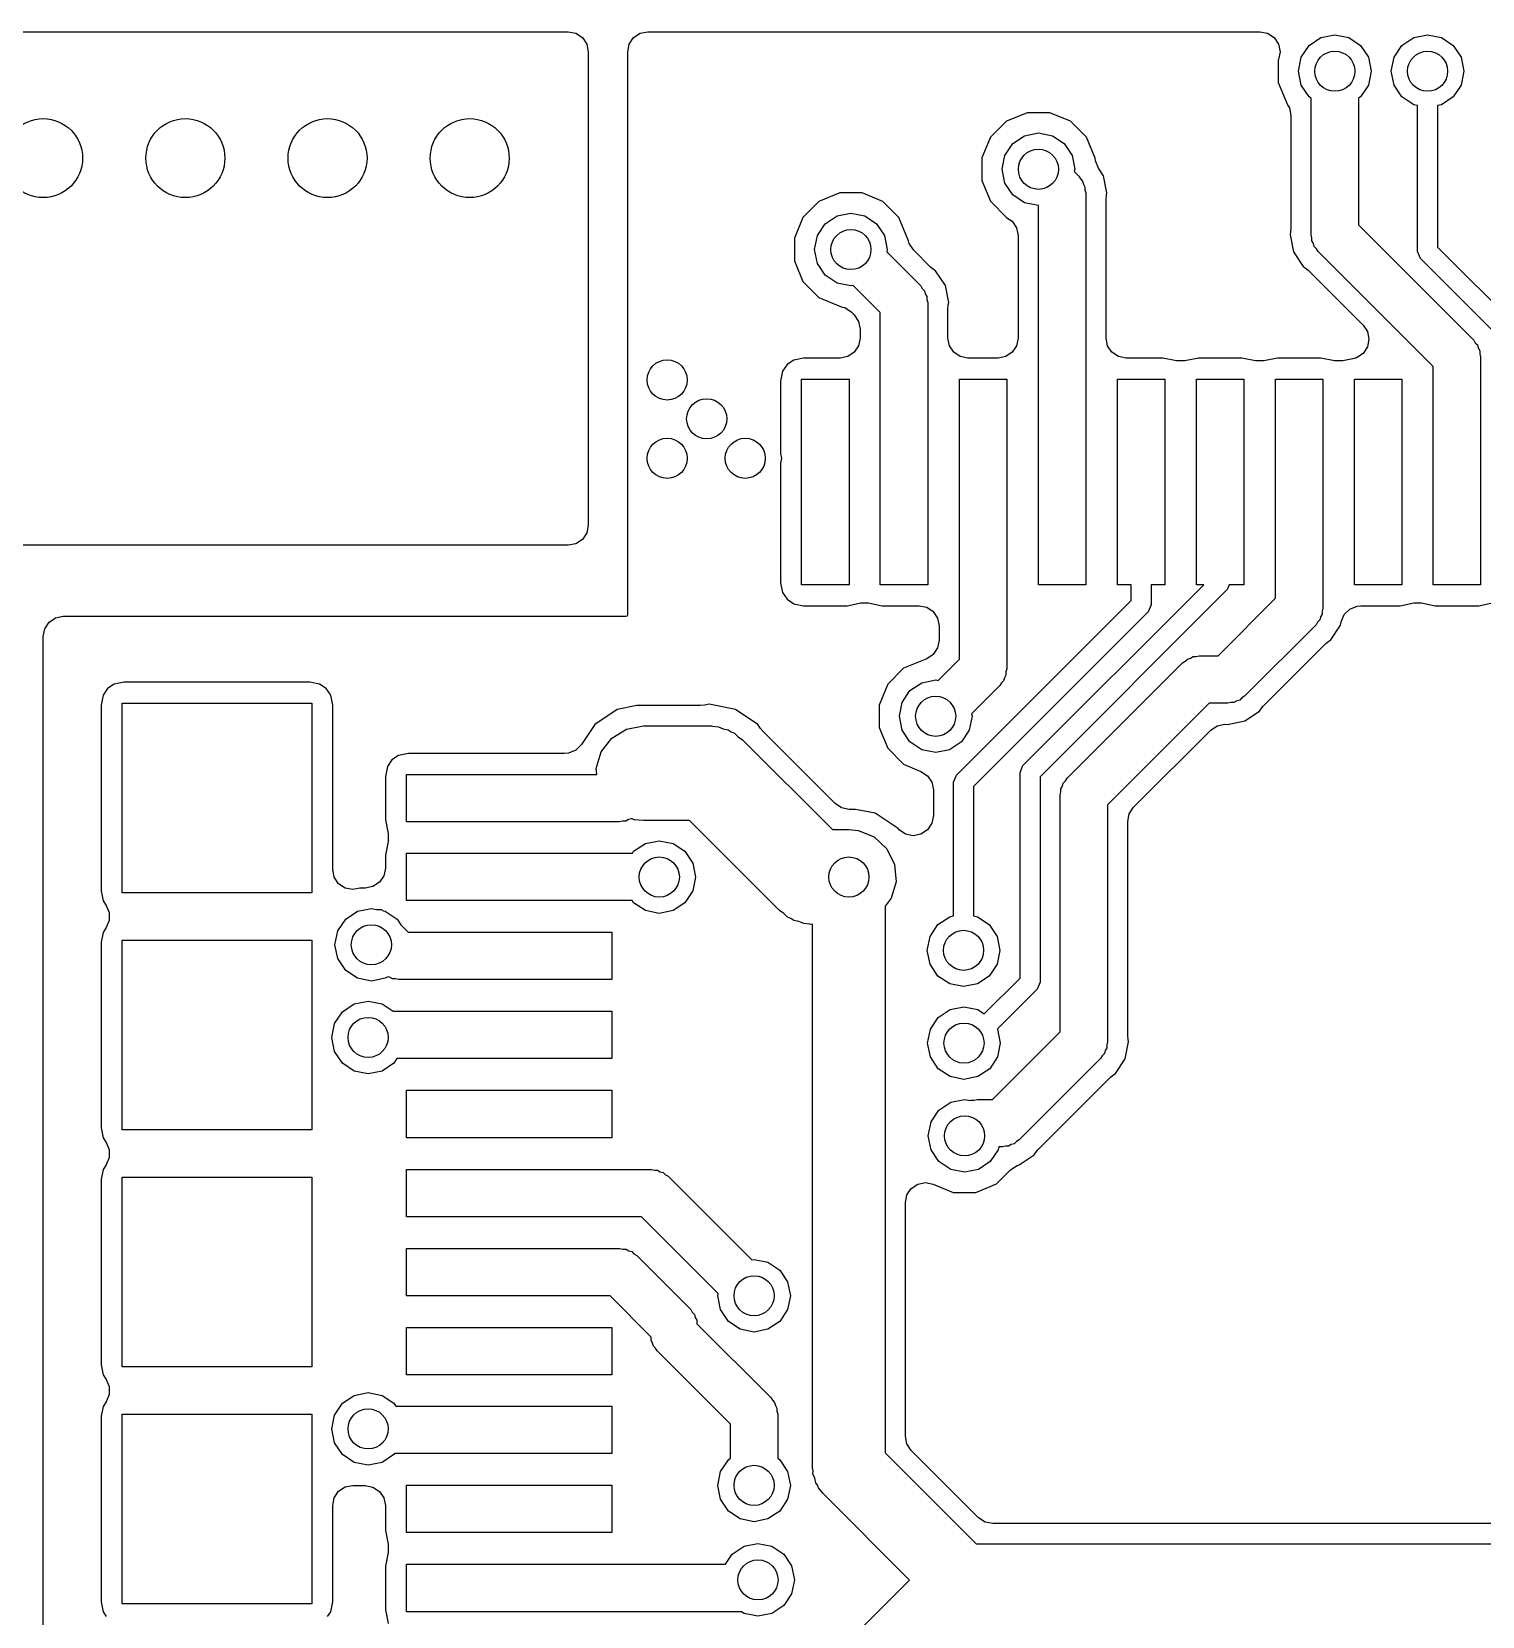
# Model space of a CAD drawing. Extents: x 2.66 to 5.22, y -3.92 to -3.24.
# Drawn here: x 4.3751 to 4.7366, y -3.6389 to -3.2441 of the extents above; entities that cross this region are included whole.
import ezdxf

# ---------------------------------------------------------------- set-up
doc = ezdxf.new("R2010")
doc.units = 0
doc.header["$MEASUREMENT"] = 0
doc.layers.add('BLACK', color=7, linetype='CONTINUOUS')

msp = doc.modelspace()

# ---------------------------------------------------------------- linework, layer by layer
at = {"layer": 'BLACK', "linetype": 'CONTINUOUS'}
for p, q in [((3.4876, -3.24409), (4.50878, -3.24409)), ((4.50878, -3.24409), (4.51069, -3.24448)), ((4.51069, -3.24448), (4.51232, -3.24556)), ((4.51232, -3.24556), (4.5134, -3.24718)), ((4.524, -3.24718), (4.52509, -3.24556)), ((4.52509, -3.24556), (4.52671, -3.24448)), ((4.52671, -3.24448), (4.52862, -3.24409)), ((4.52862, -3.24409), (4.68118, -3.24409)), ((4.68118, -3.24409), (4.68309, -3.24448)), ((4.68309, -3.24448), (4.68472, -3.24556)), ((4.68472, -3.24556), (4.6858, -3.24718)), ((4.69344, -3.24753), (4.69638, -3.24557)), ((4.69638, -3.24557), (4.69984, -3.24488)), ((4.69984, -3.24488), (4.70331, -3.24557)), ((4.70331, -3.24557), (4.70625, -3.24753)), ((4.71655, -3.24753), (4.71949, -3.24557)), ((4.71949, -3.24557), (4.72295, -3.24488)), ((4.72295, -3.24488), (4.72642, -3.24557)), ((4.72642, -3.24557), (4.72936, -3.24753)), ((4.5134, -3.24718), (4.51378, -3.24909)), ((4.51378, -3.24909), (4.51378, -3.36705)), ((4.52362, -3.24909), (4.524, -3.24718)), ((4.52362, -3.38927), (4.52362, -3.24909)), ((4.6858, -3.24718), (4.68618, -3.24909)), ((4.68618, -3.24909), (4.6858, -3.25101)), ((4.69148, -3.25047), (4.69344, -3.24753)), ((4.70625, -3.24753), (4.70821, -3.25047)), ((4.71459, -3.25047), (4.71655, -3.24753)), ((4.72936, -3.24753), (4.73132, -3.25047)), ((4.6858, -3.25101), (4.68575, -3.25113)), ((4.68575, -3.25113), (4.68575, -3.25674)), ((4.69079, -3.25394), (4.69148, -3.25047)), ((4.70821, -3.25047), (4.7089, -3.25394)), ((4.7139, -3.25394), (4.71459, -3.25047)), ((4.73132, -3.25047), (4.73201, -3.25394)), ((4.68575, -3.25674), (4.68814, -3.26252)), ((4.69148, -3.2574), (4.69079, -3.25394)), ((4.69344, -3.26034), (4.69148, -3.2574)), ((4.70821, -3.2574), (4.70625, -3.26034)), ((4.7089, -3.25394), (4.70821, -3.2574)), ((4.71459, -3.2574), (4.7139, -3.25394)), ((4.71655, -3.26034), (4.71459, -3.2574)), ((4.73132, -3.2574), (4.72936, -3.26034)), ((4.73201, -3.25394), (4.73132, -3.2574)), ((4.69394, -3.26067), (4.69344, -3.26034)), ((4.69394, -3.29467), (4.69394, -3.26067)), ((4.70625, -3.26034), (4.70575, -3.26067)), ((4.70575, -3.26067), (4.70575, -3.29223)), ((4.71949, -3.2623), (4.71655, -3.26034)), ((4.72936, -3.26034), (4.72642, -3.2623)), ((4.62318, -3.26427), (4.618, -3.26642)), ((4.62879, -3.26427), (4.62318, -3.26427)), ((4.63397, -3.26642), (4.62879, -3.26427)), ((4.68814, -3.26252), (4.68852, -3.26308)), ((4.68852, -3.26308), (4.6889, -3.265)), ((4.6889, -3.265), (4.6889, -3.2931)), ((4.72045, -3.26249), (4.71949, -3.2623)), ((4.72045, -3.29882), (4.72045, -3.26249)), ((4.72642, -3.2623), (4.72545, -3.26249)), ((4.72545, -3.26249), (4.72545, -3.29779)), ((4.618, -3.26642), (4.61404, -3.27038)), ((4.63793, -3.27038), (4.63397, -3.26642)), ((4.61404, -3.27038), (4.61189, -3.27556)), ((4.61762, -3.2749), (4.61958, -3.27196)), ((4.61958, -3.27196), (4.62252, -3.27)), ((4.62252, -3.27), (4.62598, -3.26931)), ((4.62598, -3.26931), (4.62945, -3.27)), ((4.62945, -3.27), (4.63239, -3.27196)), ((4.63239, -3.27196), (4.63435, -3.2749)), ((4.64011, -3.27564), (4.63793, -3.27038)), ((4.61189, -3.27556), (4.61189, -3.28117)), ((4.61693, -3.27837), (4.61762, -3.2749)), ((4.63435, -3.2749), (4.63504, -3.27837)), ((4.64017, -3.27629), (4.64011, -3.27564)), ((4.64092, -3.2781), (4.64017, -3.27629)), ((4.61762, -3.28183), (4.61693, -3.27837)), ((4.63504, -3.27837), (4.63492, -3.27895)), ((4.63492, -3.27895), (4.63605, -3.28008)), ((4.63605, -3.28008), (4.63644, -3.28075)), ((4.63644, -3.28075), (4.63699, -3.2813)), ((4.64218, -3.27998), (4.64092, -3.2781)), ((4.64303, -3.28425), (4.64218, -3.27998)), ((4.57645, -3.28427), (4.57127, -3.28642)), ((4.58206, -3.28427), (4.57645, -3.28427)), ((4.58724, -3.28642), (4.58206, -3.28427)), ((4.61189, -3.28117), (4.61404, -3.28635)), ((4.61958, -3.28477), (4.61762, -3.28183)), ((4.62252, -3.28673), (4.61958, -3.28477)), ((4.63699, -3.2813), (4.63719, -3.28205)), ((4.63719, -3.28205), (4.63758, -3.28273)), ((4.63758, -3.28273), (4.63758, -3.2835)), ((4.63758, -3.2835), (4.63778, -3.28425)), ((4.63778, -3.28425), (4.63778, -3.38188)), ((4.64282, -3.28582), (4.64291, -3.28485)), ((4.64291, -3.28485), (4.64303, -3.28425)), ((4.57127, -3.28642), (4.5673, -3.29038)), ((4.5912, -3.29038), (4.58724, -3.28642)), ((4.61404, -3.28635), (4.61812, -3.29044)), ((4.62597, -3.28742), (4.62252, -3.28673)), ((4.62597, -3.38188), (4.62597, -3.28742)), ((4.64282, -3.32044), (4.64282, -3.28582)), ((4.5673, -3.29038), (4.56516, -3.29556)), ((4.57089, -3.2949), (4.57285, -3.29196)), ((4.57285, -3.29196), (4.57579, -3.29)), ((4.57579, -3.29), (4.57925, -3.28931)), ((4.57925, -3.28931), (4.58272, -3.29)), ((4.58272, -3.29), (4.58565, -3.29196)), ((4.58565, -3.29196), (4.58762, -3.2949)), ((4.5936, -3.29617), (4.5912, -3.29038)), ((4.61812, -3.29044), (4.61946, -3.29133)), ((4.61946, -3.29133), (4.62055, -3.29295)), ((4.62055, -3.29295), (4.62093, -3.29487)), ((4.70575, -3.29223), (4.73445, -3.32093)), ((4.56516, -3.29556), (4.56516, -3.30117)), ((4.5702, -3.29837), (4.57089, -3.2949)), ((4.58762, -3.2949), (4.58831, -3.29837)), ((4.59373, -3.29683), (4.5936, -3.29617)), ((4.59481, -3.29845), (4.59373, -3.29683)), ((4.62093, -3.29487), (4.62093, -3.32044)), ((4.6888, -3.29408), (4.68868, -3.29467)), ((4.68868, -3.29467), (4.68953, -3.29894)), ((4.6889, -3.2931), (4.6888, -3.29408)), ((4.69414, -3.29542), (4.69394, -3.29467)), ((4.69414, -3.2962), (4.69414, -3.29542)), ((4.69453, -3.29687), (4.69414, -3.2962)), ((4.69473, -3.29762), (4.69453, -3.29687)), ((4.57089, -3.30183), (4.5702, -3.29837)), ((4.58831, -3.29837), (4.58819, -3.29895)), ((4.58819, -3.29895), (4.59665, -3.30741)), ((4.5991, -3.30274), (4.59481, -3.29845)), ((4.68953, -3.29894), (4.69195, -3.30256)), ((4.69528, -3.29817), (4.69473, -3.29762)), ((4.69567, -3.29885), (4.69528, -3.29817)), ((4.72437, -3.32755), (4.69567, -3.29885)), ((4.72118, -3.30059), (4.72045, -3.29882)), ((4.74747, -3.32688), (4.72118, -3.30059)), ((4.72545, -3.29779), (4.75174, -3.32408)), ((4.56516, -3.30117), (4.5673, -3.30635)), ((4.57285, -3.30477), (4.57089, -3.30183)), ((4.57579, -3.30673), (4.57285, -3.30477)), ((4.59986, -3.30336), (4.5991, -3.30274)), ((4.60036, -3.3037), (4.59986, -3.30336)), ((4.60278, -3.30732), (4.60036, -3.3037)), ((4.69195, -3.30256), (4.69246, -3.3029)), ((4.69246, -3.3029), (4.69321, -3.30352)), ((4.69321, -3.30352), (4.70688, -3.31719)), ((4.5673, -3.30635), (4.57127, -3.31032)), ((4.57925, -3.30742), (4.57579, -3.30673)), ((4.57984, -3.30731), (4.57925, -3.30742)), ((4.58657, -3.31403), (4.57984, -3.30731)), ((4.59665, -3.30741), (4.59704, -3.30808)), ((4.59704, -3.30808), (4.59759, -3.30863)), ((4.59759, -3.30863), (4.59779, -3.30939)), ((4.60363, -3.31159), (4.60278, -3.30732)), ((4.57127, -3.31032), (4.57705, -3.31271)), ((4.59779, -3.30939), (4.59818, -3.31006)), ((4.59818, -3.31006), (4.59818, -3.31084)), ((4.59818, -3.31084), (4.59838, -3.31159)), ((4.59838, -3.31159), (4.59838, -3.38188)), ((4.60342, -3.31316), (4.60351, -3.31218)), ((4.60351, -3.31218), (4.60363, -3.31159)), ((4.57705, -3.31271), (4.57771, -3.31284)), ((4.57771, -3.31284), (4.57933, -3.31393)), ((4.57933, -3.31393), (4.58006, -3.31466)), ((4.58006, -3.31466), (4.58115, -3.31628)), ((4.58115, -3.31628), (4.58153, -3.31819)), ((4.58657, -3.38188), (4.58657, -3.31403)), ((4.60342, -3.32044), (4.60342, -3.31316)), ((4.58153, -3.32044), (4.58115, -3.32235)), ((4.58153, -3.31819), (4.58153, -3.32044)), ((4.6038, -3.32235), (4.60342, -3.32044)), ((4.62093, -3.32044), (4.62055, -3.32235)), ((4.6432, -3.32235), (4.64282, -3.32044)), ((4.70688, -3.31719), (4.70796, -3.31881)), ((4.70796, -3.31881), (4.70834, -3.32072)), ((4.58006, -3.32398), (4.57844, -3.32506)), ((4.58115, -3.32235), (4.58006, -3.32398)), ((4.60488, -3.32398), (4.6038, -3.32235)), ((4.6065, -3.32506), (4.60488, -3.32398)), ((4.61946, -3.32398), (4.61784, -3.32506)), ((4.62055, -3.32235), (4.61946, -3.32398)), ((4.64428, -3.32398), (4.6432, -3.32235)), ((4.6459, -3.32506), (4.64428, -3.32398)), ((4.70688, -3.32426), (4.70526, -3.32534)), ((4.70796, -3.32264), (4.70688, -3.32426)), ((4.70834, -3.32072), (4.70796, -3.32264)), ((4.73445, -3.32093), (4.73484, -3.3216)), ((4.73484, -3.3216), (4.73539, -3.32215)), ((4.73539, -3.32215), (4.73559, -3.3229)), ((4.73559, -3.3229), (4.73598, -3.32357)), ((4.73598, -3.32357), (4.73598, -3.32435)), ((4.73598, -3.32435), (4.73618, -3.3251)), ((4.56333, -3.32704), (4.56222, -3.32871)), ((4.565, -3.32593), (4.56333, -3.32704)), ((4.56746, -3.32544), (4.565, -3.32593)), ((4.57653, -3.32544), (4.56746, -3.32544)), ((4.57844, -3.32506), (4.57653, -3.32544)), ((4.60842, -3.32544), (4.6065, -3.32506)), ((4.61593, -3.32544), (4.60842, -3.32544)), ((4.61784, -3.32506), (4.61593, -3.32544)), ((4.64782, -3.32544), (4.6459, -3.32506)), ((4.65699, -3.32544), (4.64782, -3.32544)), ((4.66039, -3.32612), (4.65699, -3.32544)), ((4.66045, -3.32614), (4.66039, -3.32612)), ((4.6624, -3.32614), (4.66045, -3.32614)), ((4.66246, -3.32612), (4.6624, -3.32614)), ((4.66586, -3.32544), (4.66246, -3.32612)), ((4.67669, -3.32544), (4.66586, -3.32544)), ((4.68009, -3.32612), (4.67669, -3.32544)), ((4.68015, -3.32614), (4.68009, -3.32612)), ((4.6821, -3.32614), (4.68015, -3.32614)), ((4.68216, -3.32612), (4.6821, -3.32614)), ((4.68556, -3.32544), (4.68216, -3.32612)), ((4.69639, -3.32544), (4.68556, -3.32544)), ((4.69979, -3.32612), (4.69639, -3.32544)), ((4.69985, -3.32614), (4.69979, -3.32612)), ((4.7018, -3.32614), (4.69985, -3.32614)), ((4.70186, -3.32612), (4.7018, -3.32614)), ((4.70432, -3.32563), (4.70186, -3.32612)), ((4.70526, -3.32534), (4.70432, -3.32563)), ((4.72437, -3.38188), (4.72437, -3.32755)), ((4.73618, -3.3251), (4.73618, -3.38188)), ((4.56222, -3.32871), (4.56173, -3.33117)), ((4.56173, -3.33117), (4.56173, -3.34921)), ((4.56697, -3.38188), (4.56697, -3.33068)), ((4.56697, -3.33068), (4.57878, -3.33068)), ((4.57878, -3.33068), (4.57878, -3.38188)), ((4.60627, -3.40042), (4.60627, -3.33068)), ((4.60627, -3.33068), (4.61808, -3.33068)), ((4.61808, -3.33068), (4.61808, -3.40286)), ((4.64567, -3.38188), (4.64567, -3.33068)), ((4.64567, -3.33068), (4.65748, -3.33068)), ((4.65748, -3.33068), (4.65748, -3.38188)), ((4.66537, -3.38188), (4.66537, -3.33068)), ((4.66537, -3.33068), (4.67718, -3.33068)), ((4.67718, -3.33068), (4.67718, -3.38188)), ((4.68507, -3.38527), (4.68507, -3.33068)), ((4.68507, -3.33068), (4.69688, -3.33068)), ((4.69688, -3.33068), (4.69688, -3.38771)), ((4.70477, -3.38188), (4.70477, -3.33068)), ((4.70477, -3.33068), (4.71658, -3.33068)), ((4.71658, -3.33068), (4.71658, -3.38188)), ((4.56173, -3.34921), (4.56197, -3.35039)), ((4.56197, -3.35039), (4.56173, -3.35158)), ((4.56173, -3.35158), (4.56173, -3.38138)), ((4.51378, -3.36705), (4.5134, -3.36896)), ((4.51069, -3.37167), (4.50878, -3.37205)), ((4.51232, -3.37058), (4.51069, -3.37167)), ((4.5134, -3.36896), (4.51232, -3.37058)), ((4.50878, -3.37205), (4.3627, -3.37205)), ((4.56173, -3.38138), (4.56222, -3.38384)), ((4.57878, -3.38188), (4.56697, -3.38188)), ((4.59838, -3.38188), (4.58657, -3.38188)), ((4.62212, -3.42694), (4.66718, -3.38188)), ((4.63778, -3.38188), (4.62597, -3.38188)), ((4.67304, -3.38309), (4.62639, -3.42974)), ((4.64907, -3.38188), (4.64567, -3.38188)), ((4.64907, -3.38584), (4.64907, -3.38188)), ((4.65748, -3.38188), (4.65407, -3.38188)), ((4.65407, -3.38188), (4.65407, -3.38688)), ((4.66718, -3.38188), (4.66537, -3.38188)), ((4.67317, -3.38278), (4.67304, -3.38309)), ((4.67354, -3.38188), (4.67317, -3.38278)), ((4.67718, -3.38188), (4.67354, -3.38188)), ((4.71658, -3.38188), (4.70477, -3.38188)), ((4.73618, -3.38188), (4.72437, -3.38188)), ((4.56222, -3.38384), (4.56333, -3.38551)), ((4.56333, -3.38551), (4.565, -3.38662)), ((4.565, -3.38662), (4.56746, -3.38711)), ((4.56746, -3.38711), (4.57829, -3.38711)), ((4.57829, -3.38711), (4.5817, -3.38643)), ((4.5817, -3.38643), (4.58365, -3.38643)), ((4.58365, -3.38643), (4.58706, -3.38711)), ((4.58706, -3.38711), (4.59623, -3.38711)), ((4.59623, -3.38711), (4.59814, -3.38749)), ((4.59814, -3.38749), (4.59976, -3.38858)), ((4.60755, -3.42737), (4.64907, -3.38584)), ((4.65407, -3.38688), (4.65334, -3.38864)), ((4.67073, -3.39961), (4.68507, -3.38527)), ((4.69688, -3.38771), (4.69668, -3.38846)), ((4.70358, -3.38796), (4.70538, -3.38721)), ((4.70538, -3.38721), (4.70635, -3.38711)), ((4.70635, -3.38711), (4.71609, -3.38711)), ((4.71609, -3.38711), (4.7195, -3.38643)), ((4.7195, -3.38643), (4.72145, -3.38643)), ((4.72145, -3.38643), (4.72486, -3.38711)), ((4.72486, -3.38711), (4.73569, -3.38711)), ((4.73569, -3.38711), (4.73909, -3.38644)), ((4.37833, -3.39285), (4.37942, -3.39123)), ((4.37942, -3.39123), (4.38104, -3.39014)), ((4.38104, -3.39014), (4.38295, -3.38976)), ((4.38295, -3.38976), (4.52313, -3.38976)), ((4.52313, -3.38976), (4.52354, -3.38968)), ((4.52354, -3.38968), (4.52362, -3.38927)), ((4.59976, -3.38858), (4.60085, -3.3902)), ((4.60085, -3.3902), (4.60123, -3.39211)), ((4.65334, -3.38864), (4.61108, -3.4309)), ((4.69554, -3.39122), (4.69515, -3.39189)), ((4.69609, -3.39067), (4.69554, -3.39122)), ((4.69629, -3.38991), (4.69609, -3.39067)), ((4.69668, -3.38924), (4.69629, -3.38991)), ((4.69668, -3.38846), (4.69668, -3.38924)), ((4.70128, -3.39198), (4.70145, -3.39114)), ((4.70145, -3.39114), (4.7022, -3.38934)), ((4.7022, -3.38934), (4.70358, -3.38796)), ((4.37795, -3.39476), (4.37833, -3.39285)), ((4.37795, -3.77059), (4.37795, -3.39476)), ((4.60123, -3.39211), (4.60123, -3.39571)), ((4.69515, -3.39189), (4.67735, -3.40969)), ((4.69836, -3.39594), (4.69886, -3.3956)), ((4.69886, -3.3956), (4.70128, -3.39198)), ((4.59976, -3.39925), (4.59814, -3.40033)), ((4.60085, -3.39763), (4.59976, -3.39925)), ((4.60123, -3.39571), (4.60085, -3.39763)), ((4.68202, -3.41214), (4.6976, -3.39656)), ((4.6976, -3.39656), (4.69836, -3.39594)), ((4.59239, -3.40272), (4.58842, -3.40668)), ((4.59814, -3.40033), (4.59239, -3.40272)), ((4.60096, -3.40573), (4.60627, -3.40042)), ((4.61808, -3.40286), (4.61788, -3.40362)), ((4.63312, -3.43008), (4.66186, -3.40134)), ((4.66186, -3.40134), (4.66254, -3.40095)), ((4.66254, -3.40095), (4.66309, -3.4004)), ((4.66309, -3.4004), (4.66384, -3.4002)), ((4.66384, -3.4002), (4.66451, -3.39981)), ((4.66451, -3.39981), (4.66529, -3.39981)), ((4.66529, -3.39981), (4.66604, -3.39961)), ((4.66604, -3.39961), (4.67073, -3.39961)), ((4.39567, -3.40667), (4.394, -3.40778)), ((4.39813, -3.40618), (4.39567, -3.40667)), ((4.44439, -3.40618), (4.39813, -3.40618)), ((4.44685, -3.40667), (4.44439, -3.40618)), ((4.44852, -3.40778), (4.44685, -3.40667)), ((4.58842, -3.40668), (4.58628, -3.41186)), ((4.59397, -3.40826), (4.59691, -3.4063)), ((4.59691, -3.4063), (4.60037, -3.40561)), ((4.60037, -3.40561), (4.60096, -3.40573)), ((4.61635, -3.40704), (4.60931, -3.41408)), ((4.61674, -3.40637), (4.61635, -3.40704)), ((4.61729, -3.40582), (4.61674, -3.40637)), ((4.61749, -3.40507), (4.61729, -3.40582)), ((4.61788, -3.40439), (4.61749, -3.40507)), ((4.61788, -3.40362), (4.61788, -3.40439)), ((4.39289, -3.40945), (4.3924, -3.41191)), ((4.394, -3.40778), (4.39289, -3.40945)), ((4.44963, -3.40945), (4.44852, -3.40778)), ((4.45012, -3.41191), (4.44963, -3.40945)), ((4.59132, -3.41467), (4.59201, -3.4112)), ((4.59201, -3.4112), (4.59397, -3.40826)), ((4.67392, -3.41122), (4.67317, -3.41142)), ((4.6747, -3.41122), (4.67392, -3.41122)), ((4.67538, -3.41083), (4.6747, -3.41122)), ((4.67613, -3.41063), (4.67538, -3.41083)), ((4.67668, -3.41008), (4.67613, -3.41063)), ((4.67735, -3.40969), (4.67668, -3.41008)), ((4.3924, -3.41191), (4.3924, -3.45817)), ((4.39764, -3.45866), (4.39764, -3.41142)), ((4.39764, -3.41142), (4.44488, -3.41142)), ((4.44488, -3.41142), (4.44488, -3.45866)), ((4.45012, -3.45284), (4.45012, -3.41191)), ((4.52098, -3.41299), (4.51541, -3.41671)), ((4.5259, -3.41201), (4.52098, -3.41299)), ((4.54176, -3.41201), (4.5259, -3.41201)), ((4.54274, -3.41191), (4.54176, -3.41201)), ((4.54391, -3.41168), (4.54274, -3.41191)), ((4.55049, -3.41299), (4.54391, -3.41168)), ((4.55606, -3.41671), (4.55049, -3.41299)), ((4.58628, -3.41186), (4.58628, -3.41747)), ((4.59201, -3.41813), (4.59132, -3.41467)), ((4.60943, -3.41467), (4.60874, -3.41813)), ((4.60931, -3.41408), (4.60943, -3.41467)), ((4.66849, -3.41142), (4.6432, -3.4367)), ((4.67317, -3.41142), (4.66849, -3.41142)), ((4.67744, -3.41582), (4.68106, -3.4134)), ((4.68106, -3.4134), (4.6814, -3.4129)), ((4.6814, -3.4129), (4.68202, -3.41214)), ((4.51541, -3.41671), (4.51207, -3.42171)), ((4.51963, -3.42011), (4.52331, -3.41784)), ((4.52331, -3.41784), (4.52756, -3.41705)), ((4.52756, -3.41705), (4.54391, -3.41705)), ((4.54391, -3.41705), (4.54431, -3.41709)), ((4.54431, -3.41709), (4.54449, -3.41706)), ((4.54449, -3.41706), (4.54479, -3.41713)), ((4.54479, -3.41713), (4.54621, -3.41727)), ((4.54621, -3.41727), (4.54742, -3.41776)), ((4.54742, -3.41776), (4.5487, -3.41806)), ((4.5487, -3.41806), (4.54941, -3.41855)), ((4.54941, -3.41855), (4.55022, -3.41887)), ((4.55022, -3.41887), (4.55118, -3.41977)), ((4.55673, -3.41771), (4.55606, -3.41671)), ((4.55735, -3.41847), (4.55673, -3.41771)), ((4.57529, -3.43641), (4.55735, -3.41847)), ((4.58628, -3.41747), (4.58842, -3.42265)), ((4.59397, -3.42107), (4.59201, -3.41813)), ((4.60874, -3.41813), (4.60677, -3.42107)), ((4.6497, -3.43733), (4.66894, -3.41809)), ((4.66894, -3.41809), (4.67056, -3.41701)), ((4.67056, -3.41701), (4.67247, -3.41663)), ((4.67247, -3.41663), (4.67308, -3.41669)), ((4.67308, -3.41669), (4.67744, -3.41582)), ((4.51069, -3.42309), (4.50889, -3.42384)), ((4.51207, -3.42171), (4.51069, -3.42309)), ((4.51701, -3.42355), (4.51963, -3.42011)), ((4.55118, -3.41977), (4.55226, -3.42051)), ((4.55226, -3.42051), (4.57467, -3.44291)), ((4.58842, -3.42265), (4.59239, -3.42661)), ((4.59691, -3.42303), (4.59397, -3.42107)), ((4.60037, -3.42372), (4.59691, -3.42303)), ((4.60384, -3.42303), (4.60037, -3.42372)), ((4.60677, -3.42107), (4.60384, -3.42303)), ((4.46373, -3.42721), (4.46324, -3.42966)), ((4.46484, -3.42554), (4.46373, -3.42721)), ((4.46651, -3.42442), (4.46484, -3.42554)), ((4.46896, -3.42394), (4.46651, -3.42442)), ((4.50791, -3.42394), (4.46896, -3.42394)), ((4.50889, -3.42384), (4.50791, -3.42394)), ((4.5158, -3.42771), (4.51701, -3.42355)), ((4.59239, -3.42661), (4.59671, -3.4284)), ((4.62139, -3.4287), (4.62212, -3.42694)), ((4.46324, -3.42966), (4.46324, -3.44049)), ((4.46847, -3.44098), (4.46847, -3.42917)), ((4.46847, -3.42917), (4.51593, -3.42917)), ((4.51593, -3.42917), (4.5158, -3.42771)), ((4.59671, -3.4284), (4.59833, -3.42949)), ((4.59833, -3.42949), (4.59941, -3.43111)), ((4.59941, -3.43111), (4.59979, -3.43302)), ((4.60483, -3.43112), (4.60556, -3.42935)), ((4.60483, -3.46443), (4.60483, -3.43112)), ((4.60556, -3.42935), (4.60755, -3.42737)), ((4.60755, -3.42737), (4.60755, -3.42737)), ((4.61108, -3.4309), (4.60983, -3.43215)), ((4.61108, -3.4309), (4.61108, -3.4309)), ((4.62139, -3.4799), (4.62139, -3.4287)), ((4.62639, -3.42974), (4.62639, -3.48093)), ((4.63218, -3.4313), (4.63273, -3.43075)), ((4.63273, -3.43075), (4.63312, -3.43008)), ((4.59979, -3.43302), (4.59979, -3.43942)), ((4.60983, -3.43215), (4.60983, -3.46443)), ((4.63139, -3.43426), (4.63159, -3.43351)), ((4.63139, -3.49332), (4.63139, -3.43426)), ((4.63159, -3.43273), (4.63198, -3.43206)), ((4.63159, -3.43351), (4.63159, -3.43273)), ((4.63198, -3.43206), (4.63218, -3.4313)), ((4.57692, -3.43749), (4.57529, -3.43641)), ((4.57883, -3.43787), (4.57692, -3.43749)), ((4.5804, -3.43787), (4.57883, -3.43787)), ((4.58531, -3.43885), (4.5804, -3.43787)), ((4.59102, -3.44266), (4.58531, -3.43885)), ((4.6432, -3.4367), (4.6432, -3.49577)), ((4.64824, -3.44086), (4.64862, -3.43895)), ((4.64862, -3.43895), (4.6497, -3.43733)), ((4.46324, -3.44049), (4.46392, -3.4439)), ((4.5216, -3.44098), (4.46847, -3.44098)), ((4.52235, -3.44078), (4.5216, -3.44098)), ((4.52313, -3.44078), (4.52235, -3.44078)), ((4.5238, -3.44039), (4.52313, -3.44078)), ((4.52455, -3.44019), (4.5238, -3.44039)), ((4.52458, -3.44017), (4.52455, -3.44019)), ((4.52526, -3.44044), (4.52458, -3.44017)), ((4.52756, -3.44067), (4.52526, -3.44044)), ((4.53902, -3.44067), (4.52756, -3.44067)), ((4.56143, -3.46308), (4.53902, -3.44067)), ((4.57467, -3.44291), (4.57874, -3.44291)), ((4.57874, -3.44291), (4.58103, -3.44314)), ((4.59126, -3.44296), (4.59102, -3.44266)), ((4.59288, -3.44404), (4.59126, -3.44296)), ((4.59833, -3.44296), (4.59671, -3.44404)), ((4.59941, -3.44133), (4.59833, -3.44296)), ((4.59979, -3.43942), (4.59941, -3.44133)), ((4.64824, -3.4942), (4.64824, -3.44086)), ((4.46392, -3.44585), (4.46324, -3.44926)), ((4.46392, -3.4439), (4.46392, -3.44585)), ((4.52509, -3.44832), (4.52803, -3.44636)), ((4.52803, -3.44636), (4.5315, -3.44567)), ((4.5315, -3.44567), (4.53496, -3.44636)), ((4.53496, -3.44636), (4.5379, -3.44832)), ((4.58103, -3.44314), (4.58505, -3.44474)), ((4.58505, -3.44474), (4.58822, -3.44768)), ((4.59479, -3.44442), (4.59288, -3.44404)), ((4.59671, -3.44404), (4.59479, -3.44442)), ((4.46324, -3.44926), (4.46324, -3.4525)), ((4.46847, -3.44877), (4.52479, -3.44877)), ((4.46847, -3.46058), (4.46847, -3.44877)), ((4.52479, -3.44877), (4.52509, -3.44832)), ((4.5379, -3.44832), (4.53986, -3.45126)), ((4.58822, -3.44768), (4.59012, -3.45157)), ((4.4505, -3.45476), (4.45012, -3.45284)), ((4.45158, -3.45638), (4.4505, -3.45476)), ((4.46286, -3.45441), (4.46177, -3.45604)), ((4.46324, -3.4525), (4.46286, -3.45441)), ((4.53986, -3.45126), (4.54055, -3.45472)), ((4.54055, -3.45472), (4.53986, -3.45819)), ((4.59012, -3.45157), (4.59049, -3.45588)), ((4.3924, -3.45817), (4.39289, -3.46063)), ((4.44488, -3.45866), (4.39764, -3.45866)), ((4.4532, -3.45746), (4.45158, -3.45638)), ((4.45512, -3.45784), (4.4532, -3.45746)), ((4.45683, -3.4575), (4.45512, -3.45784)), ((4.45824, -3.4575), (4.45683, -3.4575)), ((4.46015, -3.45712), (4.45824, -3.4575)), ((4.46177, -3.45604), (4.46015, -3.45712)), ((4.53986, -3.45819), (4.5379, -3.46113)), ((4.59049, -3.45588), (4.58929, -3.46003)), ((4.39289, -3.46063), (4.39367, -3.46179)), ((4.39367, -3.46179), (4.39441, -3.46359)), ((4.45627, -3.46323), (4.45974, -3.46254)), ((4.45974, -3.46254), (4.46104, -3.4628)), ((4.52473, -3.46058), (4.46847, -3.46058)), ((4.52509, -3.46113), (4.52473, -3.46058)), ((4.52803, -3.46309), (4.52509, -3.46113)), ((4.5379, -3.46113), (4.53496, -3.46309)), ((4.58929, -3.46003), (4.5878, -3.462)), ((4.5878, -3.462), (4.5878, -3.59822)), ((4.39441, -3.46554), (4.39367, -3.46734)), ((4.39441, -3.46359), (4.39441, -3.46554)), ((4.45137, -3.46813), (4.45334, -3.46519)), ((4.45334, -3.46519), (4.45627, -3.46323)), ((4.46104, -3.4628), (4.46216, -3.4628)), ((4.46216, -3.4628), (4.46274, -3.46314)), ((4.46274, -3.46314), (4.4632, -3.46323)), ((4.4632, -3.46323), (4.46614, -3.46519)), ((4.46614, -3.46519), (4.46709, -3.46662)), ((4.46709, -3.46662), (4.46895, -3.46847)), ((4.5315, -3.46378), (4.52803, -3.46309)), ((4.53496, -3.46309), (4.5315, -3.46378)), ((4.56251, -3.46382), (4.56143, -3.46308)), ((4.56347, -3.46471), (4.56251, -3.46382)), ((4.56428, -3.46503), (4.56347, -3.46471)), ((4.56499, -3.46552), (4.56428, -3.46503)), ((4.56627, -3.46583), (4.56499, -3.46552)), ((4.56748, -3.46631), (4.56627, -3.46583)), ((4.5689, -3.46645), (4.56748, -3.46631)), ((4.5692, -3.46652), (4.5689, -3.46645)), ((4.56938, -3.4665), (4.5692, -3.46652)), ((4.56969, -3.46653), (4.56938, -3.4665)), ((4.56969, -3.60197), (4.56969, -3.46653)), ((4.59897, -3.46952), (4.60093, -3.46658)), ((4.60093, -3.46658), (4.60387, -3.46462)), ((4.60387, -3.46462), (4.60483, -3.46443)), ((4.60983, -3.46443), (4.6108, -3.46462)), ((4.6108, -3.46462), (4.61374, -3.46658)), ((4.61374, -3.46658), (4.6157, -3.46952)), ((4.39289, -3.46851), (4.3924, -3.47096)), ((4.39367, -3.46734), (4.39289, -3.46851)), ((4.39764, -3.51772), (4.39764, -3.47047)), ((4.39764, -3.47047), (4.44488, -3.47047)), ((4.44488, -3.47047), (4.44488, -3.51772)), ((4.45068, -3.4716), (4.45137, -3.46813)), ((4.46895, -3.46847), (4.51967, -3.46847)), ((4.51967, -3.46847), (4.51967, -3.48028)), ((4.59828, -3.47299), (4.59897, -3.46952)), ((4.6157, -3.46952), (4.61639, -3.47299)), ((4.3924, -3.47096), (4.3924, -3.51722)), ((4.45137, -3.47506), (4.45068, -3.4716)), ((4.59897, -3.47645), (4.59828, -3.47299)), ((4.61639, -3.47299), (4.6157, -3.47645)), ((4.45334, -3.478), (4.45137, -3.47506)), ((4.45627, -3.47996), (4.45334, -3.478)), ((4.60093, -3.47939), (4.59897, -3.47645)), ((4.6157, -3.47645), (4.61374, -3.47939)), ((4.45974, -3.48065), (4.45627, -3.47996)), ((4.4632, -3.47996), (4.45974, -3.48065)), ((4.46381, -3.47956), (4.4632, -3.47996)), ((4.4643, -3.47969), (4.46381, -3.47956)), ((4.46497, -3.48008), (4.4643, -3.47969)), ((4.46575, -3.48008), (4.46497, -3.48008)), ((4.4665, -3.48028), (4.46575, -3.48008)), ((4.51967, -3.48028), (4.4665, -3.48028)), ((4.60387, -3.48135), (4.60093, -3.47939)), ((4.60733, -3.48204), (4.60387, -3.48135)), ((4.6108, -3.48135), (4.60733, -3.48204)), ((4.61374, -3.47939), (4.6108, -3.48135)), ((4.61249, -3.4888), (4.62139, -3.4799)), ((4.62639, -3.48093), (4.62566, -3.4827)), ((4.45253, -3.48829), (4.45547, -3.48633)), ((4.45547, -3.48633), (4.45894, -3.48564)), ((4.45894, -3.48564), (4.4624, -3.48633)), ((4.4624, -3.48633), (4.46516, -3.48817)), ((4.62566, -3.4827), (4.61576, -3.49259)), ((4.45057, -3.49123), (4.45253, -3.48829)), ((4.46516, -3.48817), (4.51967, -3.48817)), ((4.51967, -3.48817), (4.51967, -3.49998)), ((4.59906, -3.49263), (4.60102, -3.48969)), ((4.60102, -3.48969), (4.60396, -3.48773)), ((4.60396, -3.48773), (4.60743, -3.48704)), ((4.60743, -3.48704), (4.61089, -3.48773)), ((4.61089, -3.48773), (4.61249, -3.4888)), ((4.44988, -3.49469), (4.45057, -3.49123)), ((4.59837, -3.4961), (4.59906, -3.49263)), ((4.61456, -3.51015), (4.63139, -3.49332)), ((4.61576, -3.49259), (4.61579, -3.49263)), ((4.61579, -3.49263), (4.61648, -3.4961)), ((4.64833, -3.49518), (4.64824, -3.4942)), ((4.45057, -3.49816), (4.44988, -3.49469)), ((4.45253, -3.50109), (4.45057, -3.49816)), ((4.59906, -3.49956), (4.59837, -3.4961)), ((4.61648, -3.4961), (4.61579, -3.49956)), ((4.64261, -3.49797), (4.64241, -3.49872)), ((4.643, -3.4973), (4.64261, -3.49797)), ((4.6432, -3.49577), (4.643, -3.49652)), ((4.643, -3.49652), (4.643, -3.4973)), ((4.6476, -3.50004), (4.64845, -3.49577)), ((4.64845, -3.49577), (4.64833, -3.49518)), ((4.45547, -3.50306), (4.45253, -3.50109)), ((4.46534, -3.50109), (4.4624, -3.50306)), ((4.46608, -3.49998), (4.46534, -3.50109)), ((4.51967, -3.49998), (4.46608, -3.49998)), ((4.60102, -3.5025), (4.59906, -3.49956)), ((4.61579, -3.49956), (4.61383, -3.5025)), ((4.64147, -3.49995), (4.62118, -3.52023)), ((4.64186, -3.49927), (4.64147, -3.49995)), ((4.64241, -3.49872), (4.64186, -3.49927)), ((4.64518, -3.50366), (4.6476, -3.50004)), ((4.45894, -3.50375), (4.45547, -3.50306)), ((4.4624, -3.50306), (4.45894, -3.50375)), ((4.60396, -3.50446), (4.60102, -3.5025)), ((4.60743, -3.50515), (4.60396, -3.50446)), ((4.61089, -3.50446), (4.60743, -3.50515)), ((4.61383, -3.5025), (4.61089, -3.50446)), ((4.62586, -3.52269), (4.64392, -3.50462)), ((4.64392, -3.50462), (4.64468, -3.504)), ((4.64468, -3.504), (4.64518, -3.50366)), ((4.46847, -3.51968), (4.46847, -3.50787)), ((4.46847, -3.50787), (4.51967, -3.50787)), ((4.51967, -3.50787), (4.51967, -3.51968)), ((4.59921, -3.51574), (4.60117, -3.5128)), ((4.60117, -3.5128), (4.60411, -3.51084)), ((4.60411, -3.51084), (4.60757, -3.51015)), ((4.60757, -3.51015), (4.60904, -3.51044)), ((4.60904, -3.51044), (4.60919, -3.51035)), ((4.60919, -3.51035), (4.60997, -3.51035)), ((4.60997, -3.51035), (4.61072, -3.51015)), ((4.61072, -3.51015), (4.61456, -3.51015)), ((4.3924, -3.51722), (4.39289, -3.51968)), ((4.44488, -3.51772), (4.39764, -3.51772)), ((4.59852, -3.51921), (4.59921, -3.51574)), ((4.39289, -3.51968), (4.39367, -3.52084)), ((4.39367, -3.52084), (4.39441, -3.52265)), ((4.51967, -3.51968), (4.46847, -3.51968)), ((4.59921, -3.52267), (4.59852, -3.51921)), ((4.61608, -3.52196), (4.61594, -3.52267)), ((4.61701, -3.52196), (4.61608, -3.52196)), ((4.61776, -3.52176), (4.61701, -3.52196)), ((4.61853, -3.52176), (4.61776, -3.52176)), ((4.61921, -3.52137), (4.61853, -3.52176)), ((4.61996, -3.52117), (4.61921, -3.52137)), ((4.62051, -3.52062), (4.61996, -3.52117)), ((4.62118, -3.52023), (4.62051, -3.52062)), ((4.39441, -3.5246), (4.39367, -3.5264)), ((4.39441, -3.52265), (4.39441, -3.5246)), ((4.60117, -3.52561), (4.59921, -3.52267)), ((4.60411, -3.52757), (4.60117, -3.52561)), ((4.61397, -3.52561), (4.61104, -3.52757)), ((4.61594, -3.52267), (4.61397, -3.52561)), ((4.62118, -3.52643), (4.6249, -3.52395)), ((4.6249, -3.52395), (4.62523, -3.52344)), ((4.62523, -3.52344), (4.62586, -3.52269)), ((4.39289, -3.52756), (4.3924, -3.53002)), ((4.39367, -3.5264), (4.39289, -3.52756)), ((4.39764, -3.57677), (4.39764, -3.52953)), ((4.39764, -3.52953), (4.44488, -3.52953)), ((4.44488, -3.52953), (4.44488, -3.57677)), ((4.46847, -3.52757), (4.52954, -3.52757)), ((4.46847, -3.53938), (4.46847, -3.52757)), ((4.52954, -3.52757), (4.53029, -3.52777)), ((4.53029, -3.52777), (4.53107, -3.52777)), ((4.53107, -3.52777), (4.53174, -3.52816)), ((4.53174, -3.52816), (4.53249, -3.52836)), ((4.53249, -3.52836), (4.53304, -3.52891)), ((4.53304, -3.52891), (4.53372, -3.5293)), ((4.53372, -3.5293), (4.55453, -3.55012)), ((4.60757, -3.52826), (4.60411, -3.52757)), ((4.61104, -3.52757), (4.60757, -3.52826)), ((4.61555, -3.53116), (4.61904, -3.52767)), ((4.61904, -3.52767), (4.62066, -3.52659)), ((4.62066, -3.52659), (4.62118, -3.52643)), ((4.3924, -3.53002), (4.3924, -3.57628)), ((4.59322, -3.53393), (4.5943, -3.53231)), ((4.5943, -3.53231), (4.59592, -3.53122)), ((4.59592, -3.53122), (4.59783, -3.53084)), ((4.59783, -3.53084), (4.59975, -3.53122)), ((4.59975, -3.53122), (4.60477, -3.5333)), ((4.60477, -3.5333), (4.61037, -3.5333)), ((4.61037, -3.5333), (4.61555, -3.53116)), ((4.59283, -3.53584), (4.59322, -3.53393)), ((4.59283, -3.59406), (4.59283, -3.53584)), ((4.52709, -3.53938), (4.46847, -3.53938)), ((4.54618, -3.55847), (4.52709, -3.53938)), ((4.46847, -3.54727), (4.52168, -3.54727)), ((4.46847, -3.55908), (4.46847, -3.54727)), ((4.52168, -3.54727), (4.52243, -3.54747)), ((4.52243, -3.54747), (4.52321, -3.54747)), ((4.52321, -3.54747), (4.52388, -3.54786)), ((4.52388, -3.54786), (4.52463, -3.54806)), ((4.52463, -3.54806), (4.52518, -3.54861)), ((4.52518, -3.54861), (4.52586, -3.549)), ((4.52586, -3.549), (4.53933, -3.56248)), ((4.55453, -3.55012), (4.55512, -3.55)), ((4.55512, -3.55), (4.55858, -3.55069)), ((4.55858, -3.55069), (4.56152, -3.55265)), ((4.56152, -3.55265), (4.56348, -3.55559)), ((4.56348, -3.55559), (4.56417, -3.55906)), ((4.51923, -3.55908), (4.46847, -3.55908)), ((4.52942, -3.56927), (4.51923, -3.55908)), ((4.54606, -3.55906), (4.54618, -3.55847)), ((4.54675, -3.56252), (4.54606, -3.55906)), ((4.56417, -3.55906), (4.56348, -3.56252)), ((4.53933, -3.56248), (4.53972, -3.56315)), ((4.53972, -3.56315), (4.54027, -3.5637)), ((4.54027, -3.5637), (4.54047, -3.56445)), ((4.54047, -3.56445), (4.54086, -3.56513)), ((4.54086, -3.56513), (4.54086, -3.5659)), ((4.54872, -3.56546), (4.54675, -3.56252)), ((4.56348, -3.56252), (4.56152, -3.56546)), ((4.46847, -3.57878), (4.46847, -3.56697)), ((4.46847, -3.56697), (4.51967, -3.56697)), ((4.51967, -3.56697), (4.51967, -3.57878)), ((4.52945, -3.56939), (4.52942, -3.56927)), ((4.54086, -3.5659), (4.54089, -3.56602)), ((4.54089, -3.56602), (4.55929, -3.58442)), ((4.55165, -3.56742), (4.54872, -3.56546)), ((4.55512, -3.56811), (4.55165, -3.56742)), ((4.55858, -3.56742), (4.55512, -3.56811)), ((4.56152, -3.56546), (4.55858, -3.56742)), ((4.52945, -3.57016), (4.52945, -3.56939)), ((4.52984, -3.57084), (4.52945, -3.57016)), ((4.53004, -3.57159), (4.52984, -3.57084)), ((4.53059, -3.57214), (4.53004, -3.57159)), ((4.53098, -3.57281), (4.53059, -3.57214)), ((4.54921, -3.59104), (4.53098, -3.57281)), ((4.3924, -3.57628), (4.39289, -3.57874)), ((4.44488, -3.57677), (4.39764, -3.57677)), ((4.39289, -3.57874), (4.39367, -3.5799)), ((4.39367, -3.5799), (4.39441, -3.5817)), ((4.51967, -3.57878), (4.46847, -3.57878)), ((4.39441, -3.58365), (4.39367, -3.58546)), ((4.39441, -3.5817), (4.39441, -3.58365)), ((4.45253, -3.58584), (4.45547, -3.58388)), ((4.45547, -3.58388), (4.45894, -3.58319)), ((4.45894, -3.58319), (4.4624, -3.58388)), ((4.4624, -3.58388), (4.46534, -3.58584)), ((4.55929, -3.58442), (4.55968, -3.58509)), ((4.55968, -3.58509), (4.56023, -3.58564)), ((4.39289, -3.58662), (4.3924, -3.58908)), ((4.3924, -3.58908), (4.3924, -3.63533)), ((4.39367, -3.58546), (4.39289, -3.58662)), ((4.39764, -3.63583), (4.39764, -3.58858)), ((4.39764, -3.58858), (4.44488, -3.58858)), ((4.44488, -3.58858), (4.44488, -3.63583)), ((4.44988, -3.59224), (4.45057, -3.58878)), ((4.45057, -3.58878), (4.45253, -3.58584)), ((4.46534, -3.58584), (4.46583, -3.58657)), ((4.46583, -3.58657), (4.51967, -3.58657)), ((4.51967, -3.58657), (4.51967, -3.59838)), ((4.56023, -3.58564), (4.56043, -3.5864)), ((4.56043, -3.5864), (4.56082, -3.58707)), ((4.56082, -3.58707), (4.56082, -3.58785)), ((4.56082, -3.58785), (4.56102, -3.5886)), ((4.56102, -3.5886), (4.56102, -3.59956)), ((4.45057, -3.59571), (4.44988, -3.59224)), ((4.54921, -3.59956), (4.54921, -3.59104)), ((4.45253, -3.59865), (4.45057, -3.59571)), ((4.59322, -3.59597), (4.59283, -3.59406)), ((4.5943, -3.59759), (4.59322, -3.59597)), ((4.45547, -3.60061), (4.45253, -3.59865)), ((4.45894, -3.6013), (4.45547, -3.60061)), ((4.4624, -3.60061), (4.45894, -3.6013)), ((4.46534, -3.59865), (4.4624, -3.60061)), ((4.46552, -3.59838), (4.46534, -3.59865)), ((4.51967, -3.59838), (4.46552, -3.59838)), ((4.54675, -3.60283), (4.54872, -3.5999)), ((4.54872, -3.5999), (4.54921, -3.59956)), ((4.56102, -3.59956), (4.56152, -3.5999)), ((4.56152, -3.5999), (4.56348, -3.60283)), ((4.5878, -3.59822), (4.61044, -3.62087)), ((4.61107, -3.61436), (4.5943, -3.59759)), ((4.54606, -3.6063), (4.54675, -3.60283)), ((4.56348, -3.60283), (4.56417, -3.6063)), ((4.56983, -3.60267), (4.56969, -3.60197)), ((4.5698, -3.60339), (4.56983, -3.60267)), ((4.57022, -3.60449), (4.5698, -3.60339)), ((4.57047, -3.60565), (4.57022, -3.60449)), ((4.4505, -3.60942), (4.45158, -3.60779)), ((4.45158, -3.60779), (4.4532, -3.60671)), ((4.4532, -3.60671), (4.45512, -3.60633)), ((4.45512, -3.60633), (4.45516, -3.60634)), ((4.45516, -3.60634), (4.45824, -3.60634)), ((4.45824, -3.60634), (4.46015, -3.60672)), ((4.46015, -3.60672), (4.46177, -3.6078)), ((4.46177, -3.6078), (4.46286, -3.60943)), ((4.46847, -3.61808), (4.46847, -3.60627)), ((4.46847, -3.60627), (4.51967, -3.60627)), ((4.51967, -3.60627), (4.51967, -3.61808)), ((4.54675, -3.60976), (4.54606, -3.6063)), ((4.56417, -3.6063), (4.56348, -3.60976)), ((4.57089, -3.60623), (4.57047, -3.60565)), ((4.57115, -3.6069), (4.57089, -3.60623)), ((4.57234, -3.60837), (4.57115, -3.6069)), ((4.59389, -3.62992), (4.57234, -3.60837)), ((4.45012, -3.61133), (4.4505, -3.60942)), ((4.45012, -3.63533), (4.45012, -3.61133)), ((4.46286, -3.60943), (4.46324, -3.61134)), ((4.46324, -3.61134), (4.46324, -3.61759)), ((4.54872, -3.6127), (4.54675, -3.60976)), ((4.55165, -3.61467), (4.54872, -3.6127)), ((4.56152, -3.6127), (4.55858, -3.61467)), ((4.56348, -3.60976), (4.56152, -3.6127)), ((4.55512, -3.61535), (4.55165, -3.61467)), ((4.55858, -3.61467), (4.55512, -3.61535)), ((4.61269, -3.61545), (4.61107, -3.61436)), ((4.6146, -3.61583), (4.61269, -3.61545)), ((4.8276, -3.61583), (4.6146, -3.61583)), ((4.46324, -3.61759), (4.46391, -3.62099)), ((4.51967, -3.61808), (4.46847, -3.61808)), ((4.46391, -3.62306), (4.46324, -3.62646)), ((4.46391, -3.62099), (4.46394, -3.62105)), ((4.46394, -3.623), (4.46391, -3.62306)), ((4.46394, -3.62105), (4.46394, -3.623)), ((4.54801, -3.62597), (4.54969, -3.62345)), ((4.54969, -3.62345), (4.55263, -3.62149)), ((4.55263, -3.62149), (4.55609, -3.6208)), ((4.55609, -3.6208), (4.55956, -3.62149)), ((4.55956, -3.62149), (4.5625, -3.62345)), ((4.5625, -3.62345), (4.56446, -3.62639)), ((4.61044, -3.62087), (4.82948, -3.62087)), ((4.46324, -3.62646), (4.46324, -3.63729)), ((4.46847, -3.62597), (4.54801, -3.62597)), ((4.46847, -3.63778), (4.46847, -3.62597)), ((4.56446, -3.62639), (4.56515, -3.62985)), ((4.56515, -3.62985), (4.56446, -3.63332)), ((4.57641, -3.6474), (4.59389, -3.62992)), ((4.3924, -3.63533), (4.39289, -3.63779)), ((4.44488, -3.63583), (4.39764, -3.63583)), ((4.44963, -3.63779), (4.45012, -3.63533)), ((4.5625, -3.63626), (4.55956, -3.63822)), ((4.56446, -3.63332), (4.5625, -3.63626)), ((4.39289, -3.63779), (4.39367, -3.63895)), ((4.44885, -3.63895), (4.44963, -3.63779)), ((4.46324, -3.63729), (4.46391, -3.64069)), ((4.55197, -3.63778), (4.46847, -3.63778)), ((4.55263, -3.63822), (4.55197, -3.63778)), ((4.55609, -3.63891), (4.55263, -3.63822)), ((4.55956, -3.63822), (4.55609, -3.63891))]:
    msp.add_line(p, q, dxfattribs=at)
at = {"layer": 'BLACK'}
for centre, radius in [((4.69984, -3.25394), 0.005), ((4.72295, -3.25394), 0.005), ((4.37795, -3.27559), 0.00984), ((4.41339, -3.27559), 0.00984), ((4.44882, -3.27559), 0.00984), ((4.48425, -3.27559), 0.00984), ((4.62598, -3.27837), 0.005), ((4.57925, -3.29837), 0.005), ((4.53346, -3.33087), 0.005), ((4.54331, -3.34055), 0.005), ((4.53346, -3.35039), 0.005), ((4.55291, -3.35039), 0.005), ((4.60037, -3.41467), 0.005), ((4.5315, -3.45472), 0.005), ((4.57874, -3.45472), 0.005), ((4.45974, -3.4716), 0.005), ((4.60733, -3.47299), 0.005), ((4.45894, -3.49469), 0.005), ((4.60743, -3.4961), 0.005), ((4.60757, -3.51921), 0.005), ((4.55512, -3.55906), 0.005), ((4.45894, -3.59224), 0.005), ((4.55512, -3.6063), 0.005), ((4.55609, -3.62985), 0.005)]:
    msp.add_circle(centre, radius, dxfattribs=at)

doc.saveas('drawing.dxf')
